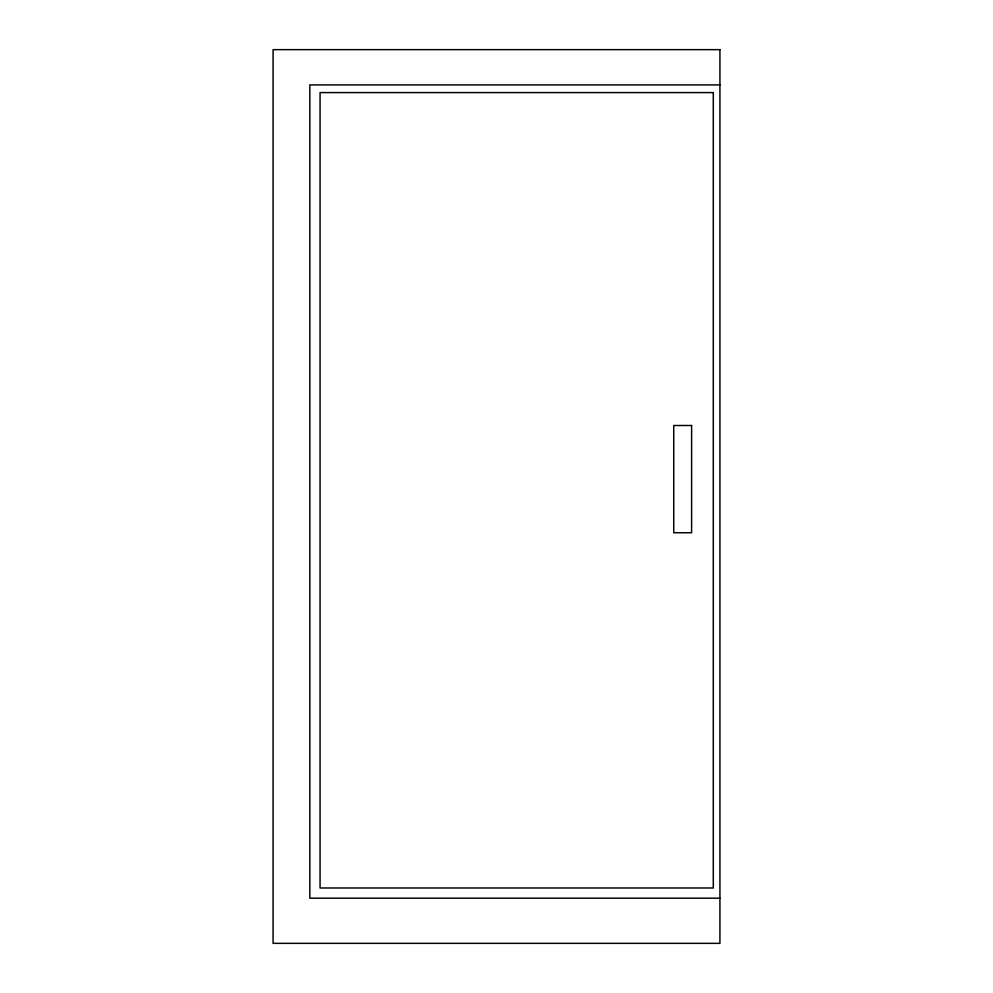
<?xml version="1.0" encoding="UTF-8"?>
<svg xmlns="http://www.w3.org/2000/svg" width="993" height="993" viewBox="0 0 993 993"><rect width="100%" height="100%" fill="white"/><g stroke="black" fill="none" stroke-linecap="round" stroke-linejoin="round"><path stroke-width="1.49" d="M719.925 84.914L309.828 84.914L309.828 898.181L719.925 898.181M719.925 49.65L273.075 49.65L273.075 943.35L719.925 943.35L719.925 49.65M713.297 92.597L320.069 92.597L320.069 887.99L713.297 887.99L713.297 92.597M691.612 425.5L673.738 425.5L673.738 532.745L691.612 532.745L691.612 425.5"/></g></svg>
